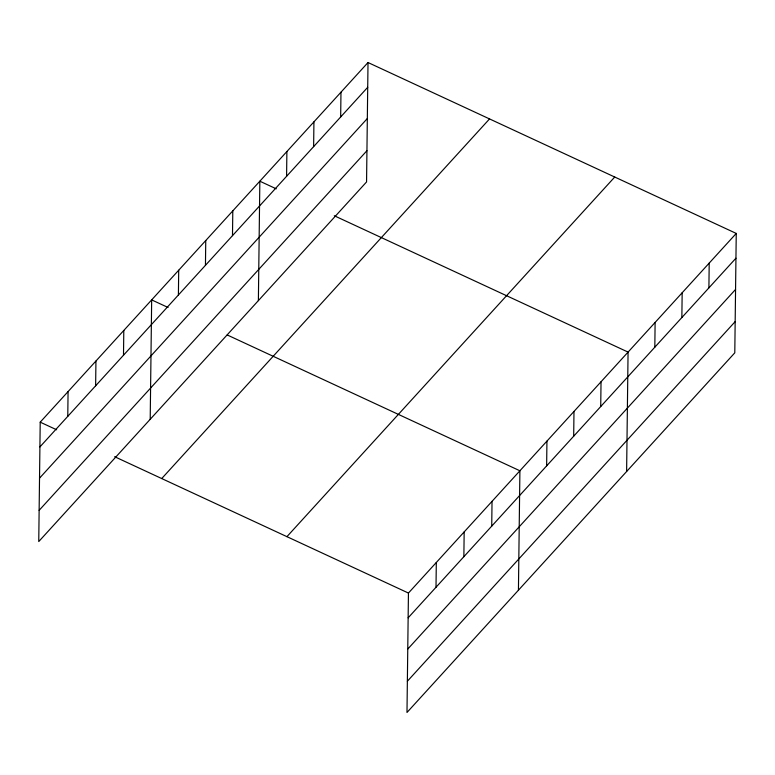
<?xml version="1.0" encoding="UTF-8"?>
<svg xmlns="http://www.w3.org/2000/svg" width="775" height="775" viewBox="0 0 775 775"><rect width="100%" height="100%" fill="white"/><g stroke="black" fill="none" stroke-linecap="round" stroke-linejoin="round"><path stroke-width="1.16" d="M368.018 62.523L40.213 422.162L38.75 541.57L366.556 181.941L368.018 62.523L736.25 233.43L734.787 352.838L406.982 712.477L408.444 593.059L736.25 233.43M67.774 416.359L68.074 391.588M95.635 385.795L95.935 361.024M123.496 355.221L123.797 330.45M150.205 419.294L151.667 299.886L168.088 307.501M178.405 294.984L178.705 270.213M205.453 265.312L205.753 240.541M232.49 235.648L232.8 210.877M258.385 300.623L259.838 181.205L276.258 188.829M286.585 176.303L286.886 151.532M313.623 146.64L313.933 121.869M340.671 116.967L340.971 92.196M436.005 587.266L436.306 562.495M463.867 556.692L464.167 531.921M491.728 526.128L492.028 501.357M518.436 590.201L519.899 470.783L227.201 334.945M546.637 465.891L546.937 441.12M573.684 436.218L573.984 411.448M600.722 406.546L601.032 381.775M626.617 471.52L628.07 352.102L334.287 215.75M654.817 347.21L655.117 322.439M681.855 317.537L682.165 292.766M708.902 287.874L709.202 263.093M39.903 446.933L367.718 87.294M39.525 478.165L367.331 118.527M39.128 510.337L366.943 150.708M161.723 478.553L489.538 118.924M286.924 536.668L614.73 177.029M408.134 617.83L735.95 258.201M407.757 649.062L735.562 289.433M407.359 681.244L735.175 321.606M40.213 422.162L56.633 429.776M114.652 456.707L408.444 593.059"/></g></svg>
